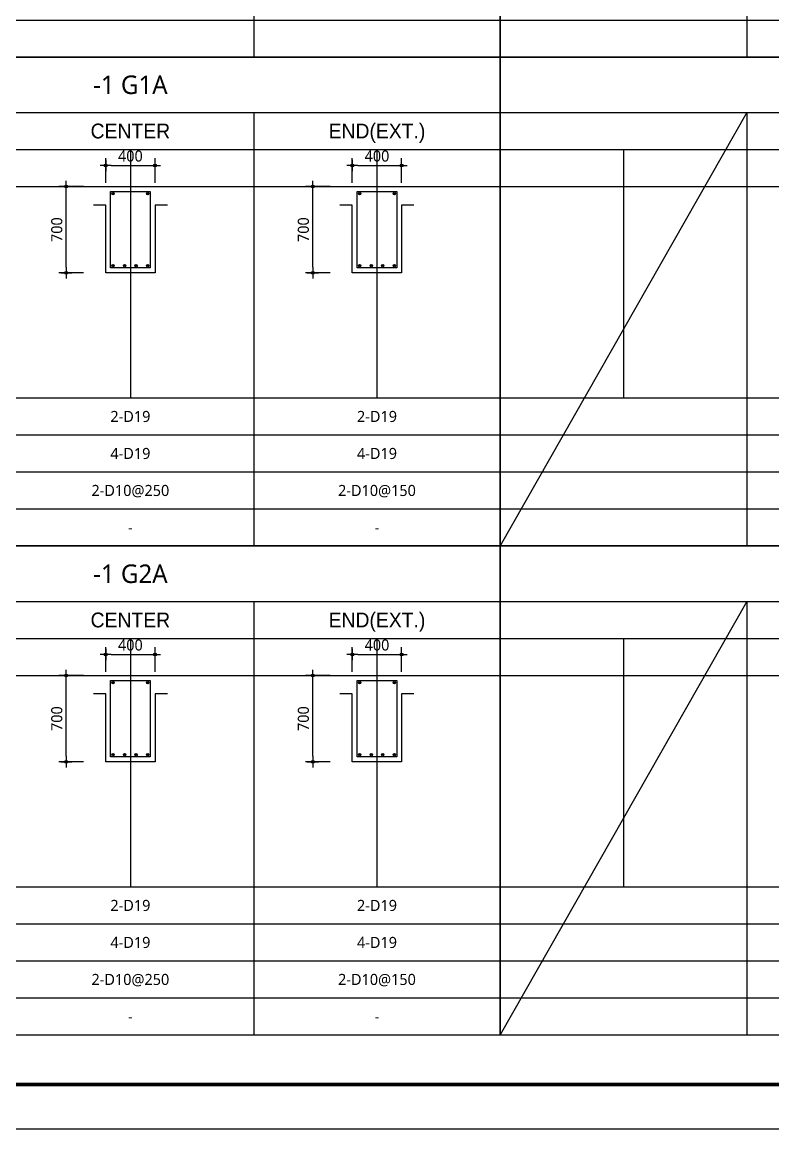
# Model space of a CAD drawing. Header units: millimetres. Extents: x 0 to 252030, y -124740 to 196020.
# Drawn here: x 62275 to 68364, y 89100 to 98073 of the extents above; entities that cross this region are included whole.
import ezdxf
from ezdxf.enums import TextEntityAlignment as Align

# ---------------------------------------------------------------- set-up
doc = ezdxf.new("R2010")
doc.units = ezdxf.units.MM
doc.header["$LTSCALE"] = 30
doc.layers.get('DEFPOINTS').update_dxf_attribs({"color": 142})
for name, color, linetype in [('0-SEC1', 3, 'Continuous'), ('CON', 2, 'Continuous'), ('DIM', 7, 'Continuous'), ('S-철근', 3, 'Continuous'), ('SHEET', 7, 'Continuous'), ('TXT', 3, 'Continuous'), ('XR-FORM_(도룡동)$0$Sheet', 7, 'Continuous')]:
    doc.layers.add(name, color=color, linetype=linetype)
doc.styles.get("Standard").update_dxf_attribs({"font": 'malgun.ttf'})
doc.styles.add('돋움', font='Dotum.ttf')
doc.styles.add('맑은 고딕', font='malgun.ttf')
doc.dimstyles.new('30NDIM', dxfattribs={"dimscale": 50, "dimtxt": 3, "dimasz": 1.5, "dimexe": 2, "dimexo": 6, "dimgap": 1, "dimtad": 1, "dimdec": 0, "dimrnd": 0.25, "dimzin": 0, "dimdsep": 46, "dimtxsty": 'Standard', "dimblk": 'Z_DOT', "dimcen": 5, "dimclrd": 256, "dimclre": 256, "dimclrt": 3, "dimadec": 0, "dimazin": 0, "dimtm": 1e-09, "dimtfac": 1, "dimtdec": 0, "dimtix": 1, "dimtmove": 2, "dimatfit": 1, "dimldrblk": 'Z_DOT', "dimfxl": 1, "dimtolj": 1, "dimtzin": 0, "dimarcsym": 0})

# ---------------------------------------------------------------- blocks, each defined once
blk = doc.blocks.new('XR-FORM_(도룡동)$0$S')
at = {"layer": 'XR-FORM_(도룡동)$0$Sheet', "const_width": 100}
blk.add_lwpolyline([(1850, 57950), (82250, 57950), (82250, 1200), (1850, 1200)], close=True, dxfattribs=at)
blk = doc.blocks.new('XR-FORM_(도룡동)', base_point=(101.33, -56114.51))
at = {"layer": 'DEFPOINTS'}
blk.add_lwpolyline([(0, 0), (420, 0), (420, 297), (0, 297)], close=True, dxfattribs=at)
at = {"xscale": 0.005, "yscale": 0.005, "zscale": 0.005}
blk.add_blockref('XR-FORM_(도룡동)$0$S', (-0.25, 0), dxfattribs=at)
blk = doc.blocks.new('4등분')
at = {"layer": 'DEFPOINTS'}
for p, q in [((1000, 3214.5), (1000, 1200)), ((3000, 3214.5), (3000, 1200)), ((5000, 3214.5), (5000, 1200)), ((0, 2914.5), (6000, 2914.5))]:
    blk.add_line(p, q, dxfattribs=at)
at = {"layer": 'SHEET'}
blk.add_line((0, 3514.5), (6000, 3514.5), dxfattribs=at)
at = {"layer": 'SHEET', "color": 6}
for p, q in [((2000, 3514.5), (2000, 0)), ((4000, 3514.5), (4000, 0)), ((0, 3214.5), (6000, 3214.5)), ((0, 1200), (6000, 1200)), ((0, 900), (6000, 900)), ((0, 600), (6000, 600)), ((0, 300), (6000, 300))]:
    blk.add_line(p, q, dxfattribs=at)
at = {"layer": 'SHEET'}
blk.add_lwpolyline([(6000, 3964.5), (0, 3964.5), (0, 0), (6000, 0)], close=True, dxfattribs=at)
blk = doc.blocks.new('Z_DOT')
at = {"layer": 'DIM', "color": 0}
for p, q in [((-1, 0), (1, 0)), ((0, -1), (0, 1))]:
    blk.add_line(p, q, dxfattribs=at)
for radius in [0.25, 0.125]:
    blk.add_circle((0, 0), radius, dxfattribs=at)
blk = doc.blocks.new('*D830')
at = {"layer": 'DEFPOINTS', "color": 0, "transparency": 16777216}
for p in [(63353, 96910.7), (62953, 96590.5), (63353, 96590.5)]:
    blk.add_point(p, dxfattribs=at)
at = {"layer": 'DIM', "lineweight": -2, "transparency": 16777216}
for p, q in [((62953, 96770.5), (62953, 96970.7)), ((63353, 96770.5), (63353, 96970.7)), ((62998, 96910.7), (63308, 96910.7))]:
    blk.add_line(p, q, dxfattribs=at)
at = {"layer": 'DIM', "lineweight": -2, "transparency": 16777216, "xscale": 45, "yscale": 45, "zscale": 45, "rotation": 180}
blk.add_blockref('Z_DOT', (62953, 96910.7), dxfattribs=at)
at = {"layer": 'DIM', "lineweight": -2, "transparency": 16777216, "xscale": 45, "yscale": 45, "zscale": 45}
blk.add_blockref('Z_DOT', (63353, 96910.7), dxfattribs=at)
at = {"layer": 'DIM', "color": 3, "transparency": 16777216, "insert": (63153, 96987.1), "char_height": 90, "attachment_point": 5}
blk.add_mtext('\\A1;400', dxfattribs=at)
blk = doc.blocks.new('*D831')
at = {"layer": 'DEFPOINTS', "color": 0, "transparency": 16777216}
for p in [(62632.8, 96740.5), (62953, 96740.5), (62953, 96040.5)]:
    blk.add_point(p, dxfattribs=at)
at = {"layer": 'DIM', "lineweight": -2, "transparency": 16777216}
for p, q in [((62773, 96740.5), (62572.8, 96740.5)), ((62632.8, 96085.5), (62632.8, 96695.5)), ((62773, 96040.5), (62572.8, 96040.5))]:
    blk.add_line(p, q, dxfattribs=at)
at = {"layer": 'DIM', "lineweight": -2, "transparency": 16777216, "xscale": 45, "yscale": 45, "zscale": 45}
for p, rotation in [((62632.8, 96740.5), 90), ((62632.8, 96040.5), 270)]:
    blk.add_blockref('Z_DOT', p, dxfattribs=dict(at, rotation=rotation))
at = {"layer": 'DIM', "color": 3, "transparency": 16777216, "insert": (62556.4, 96390.5), "char_height": 90, "attachment_point": 5, "rotation": 90}
blk.add_mtext('\\A1;700', dxfattribs=at)
blk = doc.blocks.new('*D832')
at = {"layer": 'DEFPOINTS', "color": 0, "transparency": 16777216}
for p in [(65353, 96910.7), (64953, 96590.5), (65353, 96590.5)]:
    blk.add_point(p, dxfattribs=at)
at = {"layer": 'DIM', "lineweight": -2, "transparency": 16777216}
for p, q in [((64953, 96770.5), (64953, 96970.7)), ((65353, 96770.5), (65353, 96970.7)), ((64998, 96910.7), (65308, 96910.7))]:
    blk.add_line(p, q, dxfattribs=at)
at = {"layer": 'DIM', "lineweight": -2, "transparency": 16777216, "xscale": 45, "yscale": 45, "zscale": 45, "rotation": 180}
blk.add_blockref('Z_DOT', (64953, 96910.7), dxfattribs=at)
at = {"layer": 'DIM', "lineweight": -2, "transparency": 16777216, "xscale": 45, "yscale": 45, "zscale": 45}
blk.add_blockref('Z_DOT', (65353, 96910.7), dxfattribs=at)
at = {"layer": 'DIM', "color": 3, "transparency": 16777216, "insert": (65153, 96987.1), "char_height": 90, "attachment_point": 5}
blk.add_mtext('\\A1;400', dxfattribs=at)
blk = doc.blocks.new('*D833')
at = {"layer": 'DEFPOINTS', "color": 0, "transparency": 16777216}
for p in [(64632.8, 96740.5), (64953, 96740.5), (64953, 96040.5)]:
    blk.add_point(p, dxfattribs=at)
at = {"layer": 'DIM', "lineweight": -2, "transparency": 16777216}
for p, q in [((64773, 96740.5), (64572.8, 96740.5)), ((64632.8, 96085.5), (64632.8, 96695.5)), ((64773, 96040.5), (64572.8, 96040.5))]:
    blk.add_line(p, q, dxfattribs=at)
at = {"layer": 'DIM', "lineweight": -2, "transparency": 16777216, "xscale": 45, "yscale": 45, "zscale": 45}
for p, rotation in [((64632.8, 96740.5), 90), ((64632.8, 96040.5), 270)]:
    blk.add_blockref('Z_DOT', p, dxfattribs=dict(at, rotation=rotation))
at = {"layer": 'DIM', "color": 3, "transparency": 16777216, "insert": (64556.4, 96390.5), "char_height": 90, "attachment_point": 5, "rotation": 90}
blk.add_mtext('\\A1;700', dxfattribs=at)
blk = doc.blocks.new('*D842')
at = {"layer": 'DEFPOINTS', "color": 0, "transparency": 16777216}
for p in [(63353, 92946.2), (62953, 92626), (63353, 92626)]:
    blk.add_point(p, dxfattribs=at)
at = {"layer": 'DIM', "lineweight": -2, "transparency": 16777216}
for p, q in [((62953, 92806), (62953, 93006.2)), ((63353, 92806), (63353, 93006.2)), ((62998, 92946.2), (63308, 92946.2))]:
    blk.add_line(p, q, dxfattribs=at)
at = {"layer": 'DIM', "lineweight": -2, "transparency": 16777216, "xscale": 45, "yscale": 45, "zscale": 45, "rotation": 180}
blk.add_blockref('Z_DOT', (62953, 92946.2), dxfattribs=at)
at = {"layer": 'DIM', "lineweight": -2, "transparency": 16777216, "xscale": 45, "yscale": 45, "zscale": 45}
blk.add_blockref('Z_DOT', (63353, 92946.2), dxfattribs=at)
at = {"layer": 'DIM', "color": 3, "transparency": 16777216, "insert": (63153, 93022.6), "char_height": 90, "attachment_point": 5}
blk.add_mtext('\\A1;400', dxfattribs=at)
blk = doc.blocks.new('*D843')
at = {"layer": 'DEFPOINTS', "color": 0, "transparency": 16777216}
for p in [(62632.8, 92776), (62953, 92776), (62953, 92076)]:
    blk.add_point(p, dxfattribs=at)
at = {"layer": 'DIM', "lineweight": -2, "transparency": 16777216}
for p, q in [((62773, 92776), (62572.8, 92776)), ((62632.8, 92121), (62632.8, 92731)), ((62773, 92076), (62572.8, 92076))]:
    blk.add_line(p, q, dxfattribs=at)
at = {"layer": 'DIM', "lineweight": -2, "transparency": 16777216, "xscale": 45, "yscale": 45, "zscale": 45}
for p, rotation in [((62632.8, 92776), 90), ((62632.8, 92076), 270)]:
    blk.add_blockref('Z_DOT', p, dxfattribs=dict(at, rotation=rotation))
at = {"layer": 'DIM', "color": 3, "transparency": 16777216, "insert": (62556.4, 92426), "char_height": 90, "attachment_point": 5, "rotation": 90}
blk.add_mtext('\\A1;700', dxfattribs=at)
blk = doc.blocks.new('*D844')
at = {"layer": 'DEFPOINTS', "color": 0, "transparency": 16777216}
for p in [(65353, 92946.2), (64953, 92626), (65353, 92626)]:
    blk.add_point(p, dxfattribs=at)
at = {"layer": 'DIM', "lineweight": -2, "transparency": 16777216}
for p, q in [((64953, 92806), (64953, 93006.2)), ((65353, 92806), (65353, 93006.2)), ((64998, 92946.2), (65308, 92946.2))]:
    blk.add_line(p, q, dxfattribs=at)
at = {"layer": 'DIM', "lineweight": -2, "transparency": 16777216, "xscale": 45, "yscale": 45, "zscale": 45, "rotation": 180}
blk.add_blockref('Z_DOT', (64953, 92946.2), dxfattribs=at)
at = {"layer": 'DIM', "lineweight": -2, "transparency": 16777216, "xscale": 45, "yscale": 45, "zscale": 45}
blk.add_blockref('Z_DOT', (65353, 92946.2), dxfattribs=at)
at = {"layer": 'DIM', "color": 3, "transparency": 16777216, "insert": (65153, 93022.6), "char_height": 90, "attachment_point": 5}
blk.add_mtext('\\A1;400', dxfattribs=at)
blk = doc.blocks.new('*D845')
at = {"layer": 'DEFPOINTS', "color": 0, "transparency": 16777216}
for p in [(64632.8, 92776), (64953, 92776), (64953, 92076)]:
    blk.add_point(p, dxfattribs=at)
at = {"layer": 'DIM', "lineweight": -2, "transparency": 16777216}
for p, q in [((64773, 92776), (64572.8, 92776)), ((64632.8, 92121), (64632.8, 92731)), ((64773, 92076), (64572.8, 92076))]:
    blk.add_line(p, q, dxfattribs=at)
at = {"layer": 'DIM', "lineweight": -2, "transparency": 16777216, "xscale": 45, "yscale": 45, "zscale": 45}
for p, rotation in [((64632.8, 92776), 90), ((64632.8, 92076), 270)]:
    blk.add_blockref('Z_DOT', p, dxfattribs=dict(at, rotation=rotation))
at = {"layer": 'DIM', "color": 3, "transparency": 16777216, "insert": (64556.4, 92426), "char_height": 90, "attachment_point": 5, "rotation": 90}
blk.add_mtext('\\A1;700', dxfattribs=at)

msp = doc.modelspace()

# ---------------------------------------------------------------- hatches: boundary and pattern name
at = {"layer": 'S-철근'}
h = msp.add_hatch(color=256, dxfattribs=at)
edge = h.paths.add_edge_path()
edge.add_arc((63012.08013, 96681.41992), 9.55, 0, 180)
edge.add_arc((63012.08013, 96681.41992), 9.55, 180, 360)
h = msp.add_hatch(color=256, dxfattribs=at)
edge = h.paths.add_edge_path()
edge.add_arc((63293.92013, 96681.41992), 9.55, 0, 180)
edge.add_arc((63293.92013, 96681.41992), 9.55, 180, 360)
h = msp.add_hatch(color=256, dxfattribs=at)
edge = h.paths.add_edge_path()
edge.add_arc((65012.08013, 96681.41992), 9.55, 0, 180)
edge.add_arc((65012.08013, 96681.41992), 9.55, 180, 360)
h = msp.add_hatch(color=256, dxfattribs=at)
edge = h.paths.add_edge_path()
edge.add_arc((65293.92013, 96681.41992), 9.55, 0, 180)
edge.add_arc((65293.92013, 96681.41992), 9.55, 180, 360)
h = msp.add_hatch(color=256, dxfattribs=at)
edge = h.paths.add_edge_path()
edge.add_arc((63012.08013, 96099.57992), 9.55, 0, 180)
edge.add_arc((63012.08013, 96099.57992), 9.55, 180, 360)
h = msp.add_hatch(color=256, dxfattribs=at)
edge = h.paths.add_edge_path()
edge.add_arc((63106.0268, 96099.57992), 9.55, 0, 180)
edge.add_arc((63106.0268, 96099.57992), 9.55, 180, 360)
h = msp.add_hatch(color=256, dxfattribs=at)
edge = h.paths.add_edge_path()
edge.add_arc((63199.97347, 96099.57992), 9.55, 0, 180)
edge.add_arc((63199.97347, 96099.57992), 9.55, 180, 360)
h = msp.add_hatch(color=256, dxfattribs=at)
edge = h.paths.add_edge_path()
edge.add_arc((63293.92013, 96099.57992), 9.55, 0, 180)
edge.add_arc((63293.92013, 96099.57992), 9.55, 180, 360)
h = msp.add_hatch(color=256, dxfattribs=at)
edge = h.paths.add_edge_path()
edge.add_arc((65012.08013, 96099.57992), 9.55, 0, 180)
edge.add_arc((65012.08013, 96099.57992), 9.55, 180, 360)
h = msp.add_hatch(color=256, dxfattribs=at)
edge = h.paths.add_edge_path()
edge.add_arc((65106.0268, 96099.57992), 9.55, 0, 180)
edge.add_arc((65106.0268, 96099.57992), 9.55, 180, 360)
h = msp.add_hatch(color=256, dxfattribs=at)
edge = h.paths.add_edge_path()
edge.add_arc((65199.97347, 96099.57992), 9.55, 0, 180)
edge.add_arc((65199.97347, 96099.57992), 9.55, 180, 360)
h = msp.add_hatch(color=256, dxfattribs=at)
edge = h.paths.add_edge_path()
edge.add_arc((65293.92013, 96099.57992), 9.55, 0, 180)
edge.add_arc((65293.92013, 96099.57992), 9.55, 180, 360)
h = msp.add_hatch(color=256, dxfattribs=at)
edge = h.paths.add_edge_path()
edge.add_arc((63012.08013, 92716.91992), 9.55, 0, 180)
edge.add_arc((63012.08013, 92716.91992), 9.55, 180, 360)
h = msp.add_hatch(color=256, dxfattribs=at)
edge = h.paths.add_edge_path()
edge.add_arc((63293.92013, 92716.91992), 9.55, 0, 180)
edge.add_arc((63293.92013, 92716.91992), 9.55, 180, 360)
h = msp.add_hatch(color=256, dxfattribs=at)
edge = h.paths.add_edge_path()
edge.add_arc((65012.08013, 92716.91992), 9.55, 0, 180)
edge.add_arc((65012.08013, 92716.91992), 9.55, 180, 360)
h = msp.add_hatch(color=256, dxfattribs=at)
edge = h.paths.add_edge_path()
edge.add_arc((65293.92013, 92716.91992), 9.55, 0, 180)
edge.add_arc((65293.92013, 92716.91992), 9.55, 180, 360)
h = msp.add_hatch(color=256, dxfattribs=at)
edge = h.paths.add_edge_path()
edge.add_arc((63012.08013, 92135.07992), 9.55, 0, 180)
edge.add_arc((63012.08013, 92135.07992), 9.55, 180, 360)
h = msp.add_hatch(color=256, dxfattribs=at)
edge = h.paths.add_edge_path()
edge.add_arc((63106.0268, 92135.07992), 9.55, 0, 180)
edge.add_arc((63106.0268, 92135.07992), 9.55, 180, 360)
h = msp.add_hatch(color=256, dxfattribs=at)
edge = h.paths.add_edge_path()
edge.add_arc((63199.97347, 92135.07992), 9.55, 0, 180)
edge.add_arc((63199.97347, 92135.07992), 9.55, 180, 360)
h = msp.add_hatch(color=256, dxfattribs=at)
edge = h.paths.add_edge_path()
edge.add_arc((63293.92013, 92135.07992), 9.55, 0, 180)
edge.add_arc((63293.92013, 92135.07992), 9.55, 180, 360)
h = msp.add_hatch(color=256, dxfattribs=at)
edge = h.paths.add_edge_path()
edge.add_arc((65012.08013, 92135.07992), 9.55, 0, 180)
edge.add_arc((65012.08013, 92135.07992), 9.55, 180, 360)
h = msp.add_hatch(color=256, dxfattribs=at)
edge = h.paths.add_edge_path()
edge.add_arc((65106.0268, 92135.07992), 9.55, 0, 180)
edge.add_arc((65106.0268, 92135.07992), 9.55, 180, 360)
h = msp.add_hatch(color=256, dxfattribs=at)
edge = h.paths.add_edge_path()
edge.add_arc((65199.97347, 92135.07992), 9.55, 0, 180)
edge.add_arc((65199.97347, 92135.07992), 9.55, 180, 360)
h = msp.add_hatch(color=256, dxfattribs=at)
edge = h.paths.add_edge_path()
edge.add_arc((65293.92013, 92135.07992), 9.55, 0, 180)
edge.add_arc((65293.92013, 92135.07992), 9.55, 180, 360)

# ---------------------------------------------------------------- linework, layer by layer
at = {"layer": 'CON', "color": 8}
for p, q in [((62853.00013, 96740.49992), (63453.00013, 96740.49992)), ((64853.00013, 96740.49992), (65453.00013, 96740.49992)), ((62853.00013, 92775.99992), (63453.00013, 92775.99992)), ((64853.00013, 92775.99992), (65453.00013, 92775.99992))]:
    msp.add_line(p, q, dxfattribs=at)
for points in [[(63453.00013, 96590.49992), (63353.00013, 96590.49992), (63353.00013, 96040.49992), (62953.00013, 96040.49992), (62953.00013, 96590.49992), (62853.00013, 96590.49992)], [(65453.00013, 96590.49992), (65353.00013, 96590.49992), (65353.00013, 96040.49992), (64953.00013, 96040.49992), (64953.00013, 96590.49992), (64853.00013, 96590.49992)], [(63453.00013, 92625.99992), (63353.00013, 92625.99992), (63353.00013, 92075.99992), (62953.00013, 92075.99992), (62953.00013, 92625.99992), (62853.00013, 92625.99992)], [(65453.00013, 92625.99992), (65353.00013, 92625.99992), (65353.00013, 92075.99992), (64953.00013, 92075.99992), (64953.00013, 92625.99992), (64853.00013, 92625.99992)]]:
    msp.add_lwpolyline(points, dxfattribs=at)
at = {"layer": 'S-철근'}
for points in [[(62993.00013, 96080.49992), (62993.00013, 96700.49992), (63313.00013, 96700.49992), (63313.00013, 96080.49992), (62993.00013, 96080.49992)], [(64993.00013, 96080.49992), (64993.00013, 96700.49992), (65313.00013, 96700.49992), (65313.00013, 96080.49992), (64993.00013, 96080.49992)], [(62993.00013, 92115.99992), (62993.00013, 92735.99992), (63313.00013, 92735.99992), (63313.00013, 92115.99992), (62993.00013, 92115.99992)], [(64993.00013, 92115.99992), (64993.00013, 92735.99992), (65313.00013, 92735.99992), (65313.00013, 92115.99992), (64993.00013, 92115.99992)]]:
    msp.add_lwpolyline(points, dxfattribs=at)
for centre in [(63012.08013, 96681.41992), (63293.92013, 96681.41992), (65012.08013, 96681.41992), (65293.92013, 96681.41992), (63012.08013, 96099.57992), (63106.0268, 96099.57992), (63199.97347, 96099.57992), (63293.92013, 96099.57992), (65012.08013, 96099.57992), (65106.0268, 96099.57992), (65199.97347, 96099.57992), (65293.92013, 96099.57992), (63012.08013, 92716.91992), (63293.92013, 92716.91992), (65012.08013, 92716.91992), (65293.92013, 92716.91992), (63012.08013, 92135.07992), (63106.0268, 92135.07992), (63199.97347, 92135.07992), (63293.92013, 92135.07992), (65012.08013, 92135.07992), (65106.0268, 92135.07992), (65199.97347, 92135.07992), (65293.92013, 92135.07992)]:
    msp.add_circle(centre, 9.55, dxfattribs=at)
at = {"layer": 'SHEET'}
for p, q in [((68153.00013, 97340.49992), (66153.00013, 93825.99992)), ((68153.00013, 93375.99992), (66153.00013, 89861.49992))]:
    msp.add_line(p, q, dxfattribs=at)

# ---------------------------------------------------------------- block references
for p in [(60153.00013, 97790.49992), (66153.00013, 97790.49992), (60153.00013, 93825.99992), (66153.00013, 93825.99992), (60153.00013, 89861.49992), (66153.00013, 89861.49992)]:
    msp.add_blockref('4등분', p)
at = {"layer": '0-SEC1', "xscale": 60, "yscale": 60, "zscale": 60}
msp.add_blockref('XR-FORM_(도룡동)', (56510.02429, -3277770.57868), dxfattribs=at)

# ---------------------------------------------------------------- texts
at = {"layer": 'TXT', "color": 2, "style": '맑은 고딕'}
for s, p in [('-1 G1A', (63153.00013, 97565.49992)), ('-1 G2A', (63153.00013, 93600.99992))]:
    msp.add_text(s, height=150, dxfattribs=at).set_placement(p, align=Align.MIDDLE_CENTER)
at = {"layer": 'TXT'}
for s, height, style, p in [('CENTER', 120, '돋움', (63153.00013, 97190.49992)), ('END(EXT.)', 120, '돋움', (65153.00013, 97190.49992)), ('2-D19', 90, '맑은 고딕', (63153.00013, 94875.99992)), ('2-D19', 90, '맑은 고딕', (65153.00013, 94875.99992)), ('4-D19', 90, '맑은 고딕', (63153.00013, 94575.99992)), ('4-D19', 90, '맑은 고딕', (65153.00013, 94575.99992)), ('2-D10@250', 90, '맑은 고딕', (63153.00013, 94275.99992)), ('2-D10@150', 90, '맑은 고딕', (65153.00013, 94275.99992)), ('-', 90, '맑은 고딕', (63153.00013, 93975.99992)), ('-', 90, '맑은 고딕', (65153.00013, 93975.99992)), ('CENTER', 120, '돋움', (63153.00013, 93225.99992)), ('END(EXT.)', 120, '돋움', (65153.00013, 93225.99992)), ('2-D19', 90, '맑은 고딕', (63153.00013, 90911.49992)), ('2-D19', 90, '맑은 고딕', (65153.00013, 90911.49992)), ('4-D19', 90, '맑은 고딕', (63153.00013, 90611.49992)), ('4-D19', 90, '맑은 고딕', (65153.00013, 90611.49992)), ('2-D10@250', 90, '맑은 고딕', (63153.00013, 90311.49992)), ('2-D10@150', 90, '맑은 고딕', (65153.00013, 90311.49992)), ('-', 90, '맑은 고딕', (63153.00013, 90011.49992)), ('-', 90, '맑은 고딕', (65153.00013, 90011.49992))]:
    msp.add_text(s, height=height, dxfattribs=dict(at, style=style)).set_placement(p, align=Align.MIDDLE_CENTER)

# ---------------------------------------------------------------- dimensions: what is measured, and where the dimension line sits
at = {"layer": 'DIM'}
for base, p1, p2, picture, middle in [((63353.00013, 96910.65148), (62953.00013, 96590.49992), (63353.00013, 96590.49992), '*D830', (63153.00013, 96987.14945)), ((65353.00013, 96910.65148), (64953.00013, 96590.49992), (65353.00013, 96590.49992), '*D832', (65153.00013, 96987.14945)), ((63353.00013, 92946.15148), (62953.00013, 92625.99992), (63353.00013, 92625.99992), '*D842', (63153.00013, 93022.64945)), ((65353.00013, 92946.15148), (64953.00013, 92625.99992), (65353.00013, 92625.99992), '*D844', (65153.00013, 93022.64945))]:
    dim = msp.add_linear_dim(base=base, p1=p1, p2=p2, dimstyle='30NDIM', override={"dimscale": 30, "dimtxsty": 'Standard'}, dxfattribs=at)
    dim.commit()
    dim.dimension.update_dxf_attribs({"geometry": picture, "text_midpoint": middle})
for base, p1, p2, picture, middle in [((62632.84857, 96740.49992), (62953.00013, 96040.49992), (62953.00013, 96740.49992), '*D831', (62556.3506, 96390.49992)), ((64632.84857, 96740.49992), (64953.00013, 96040.49992), (64953.00013, 96740.49992), '*D833', (64556.3506, 96390.49992)), ((62632.84857, 92775.99992), (62953.00013, 92075.99992), (62953.00013, 92775.99992), '*D843', (62556.3506, 92425.99992)), ((64632.84857, 92775.99992), (64953.00013, 92075.99992), (64953.00013, 92775.99992), '*D845', (64556.3506, 92425.99992))]:
    dim = msp.add_linear_dim(base=base, p1=p1, p2=p2, angle=90, dimstyle='30NDIM', override={"dimscale": 30, "dimtxsty": 'Standard'}, dxfattribs=at)
    dim.commit()
    dim.dimension.update_dxf_attribs({"geometry": picture, "text_midpoint": middle})

doc.saveas('drawing.dxf')
